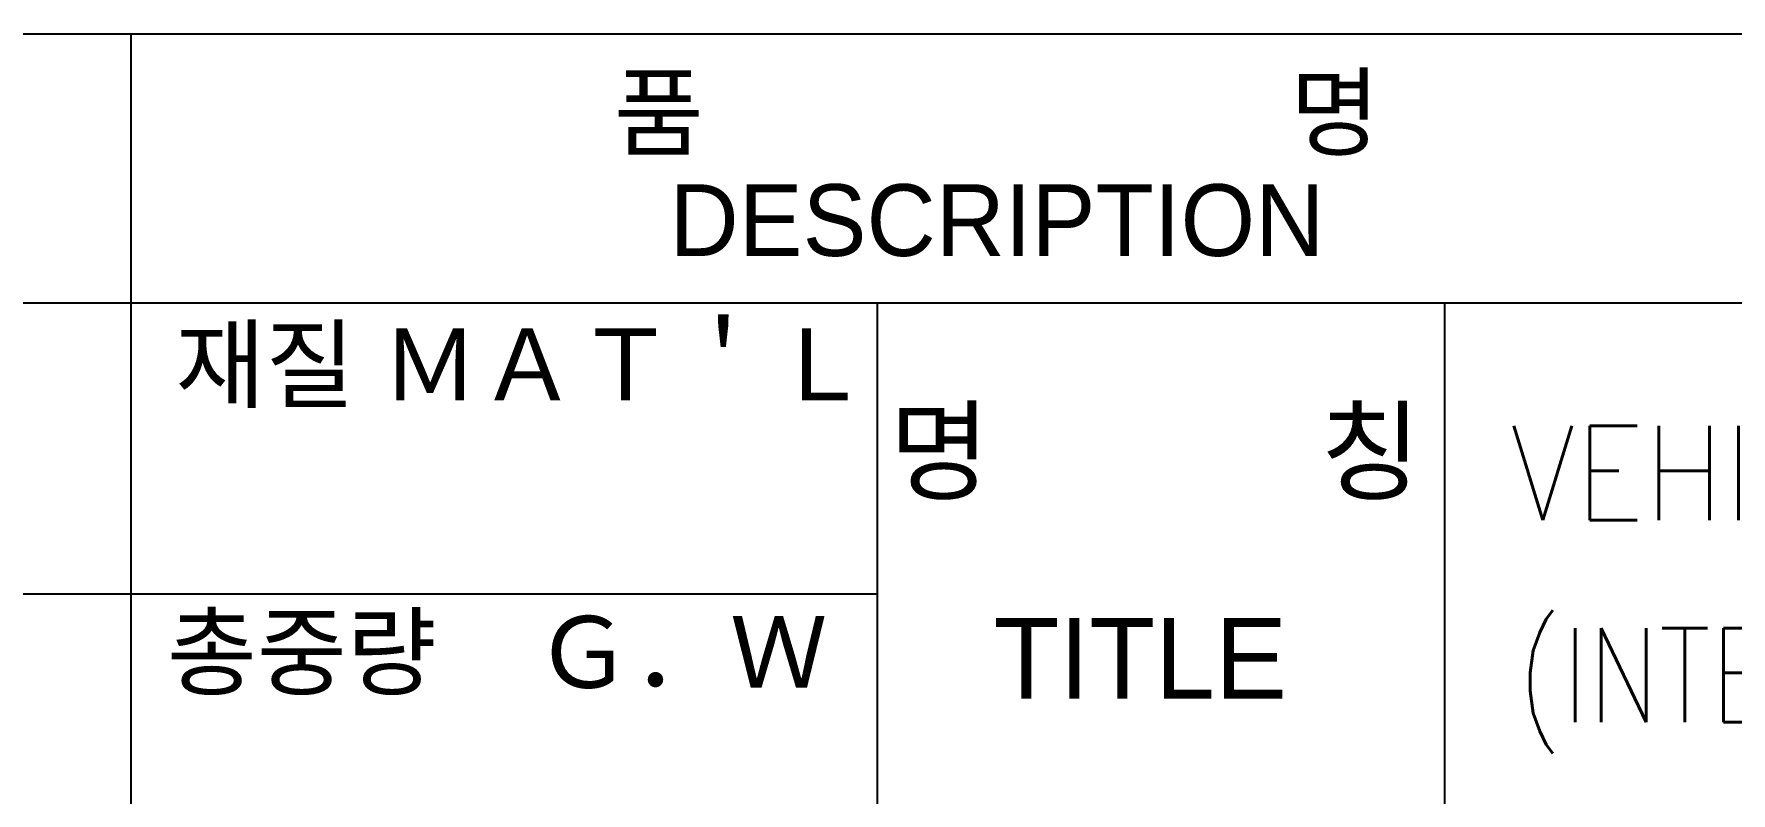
# Model space of a CAD drawing. Header units: millimetres. Extents: x 1599 to 2158, y -510 to -79.
# Drawn here: x 1986.7 to 2043.6, y -466.2 to -440.8 of the extents above; entities that cross this region are included whole.
import ezdxf

# ---------------------------------------------------------------- set-up
doc = ezdxf.new("R2010")
doc.units = ezdxf.units.MM
doc.styles.add('ROMANS', font='txt', dxfattribs={"height": 0.2})
doc.styles.get("Standard").update_dxf_attribs({"font": 'txt.shx', "bigfont": 'whgtxt.shx'})

msp = doc.modelspace()

# ---------------------------------------------------------------- linework, layer by layer
at = {"color": 5, "linetype": 'Continuous'}
for p, q in [((1951.988, -440.798), (2130.488, -440.798)), ((1951.988, -449.798), (2130.488, -449.798))]:
    msp.add_line(p, q, dxfattribs=at)
at = {"color": 6, "linetype": 'Continuous'}
for p, q in [((1989.988, -488.798), (1989.988, -440.798)), ((2014.988, -497.798), (2014.988, -449.798)), ((2033.988, -476.464), (2033.988, -449.798)), ((1951.988, -459.548), (2014.988, -459.548))]:
    msp.add_line(p, q, dxfattribs=at)

# ---------------------------------------------------------------- texts
at = {"color": 7, "linetype": 'Continuous'}
for s, width, p in [('VEHICLE SCHEMATIC, COMMUNICATION', 0.9, (2036.175, -457.074)), ('(INTERIOR & EXTERIOR DISPLAY), MB', 0.8, (2036.415, -463.84))]:
    msp.add_text(s, height=3.15, dxfattribs=dict(at, width=width)).set_placement(p)
at = {"color": 4, "attachment_point": 5, "style": 'ROMANS'}
for s, insert, char_height in [('{\\fﾱﾼﾸﾲￃﾼ|b0|i0|c129|p49;품\u3000\u3000\u3000\u3000\u3000\u3000명 }', (2018.988, -443.548), 2.4), ('{\\fﾱﾼﾸﾲￃﾼ|b0|i0|c129|p49;DESCRIPTION }', (2018.988, -447.048), 2.4), ('{\\fGulim|b0|i0|c129|p50;재질 ＭＡＴ＇Ｌ\\fﾱﾼﾸﾲￃﾼ|b0|i0|c129|p49; }', (2003.101, -451.993), 2.4), ('{\\fﾱﾼﾸﾲￃﾼ|b0|i0|c129|p49;명\u3000\u3000\u3000칭 }', (2024.288, -454.906), 2.7), ('{\\fﾱﾼﾸﾲￃﾼ|b0|i0|c129|p49;총중량\u3000Ｇ．Ｗ }', (2002.252, -461.612), 2.4), ('{\\fﾱﾼﾸﾲￃﾼ|b0|i0|c129|p49;TITLE }', (2023.788, -461.706), 2.7)]:
    msp.add_mtext(s, dxfattribs=dict(at, insert=insert, char_height=char_height))

doc.saveas('drawing.dxf')
